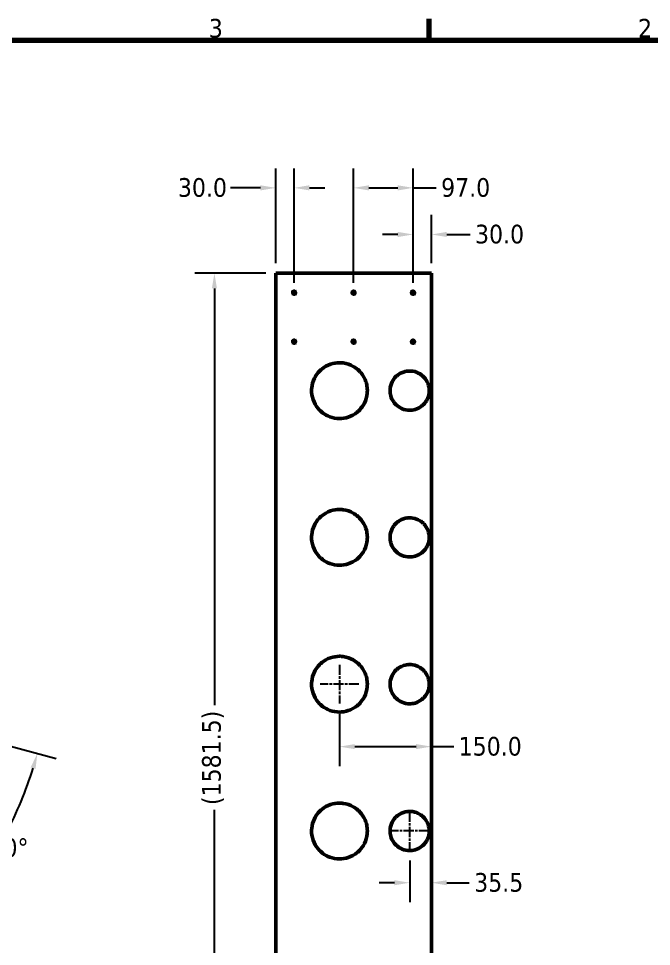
# Model space of a CAD drawing. Header units: millimetres. Extents: x 0 to 4200, y 0 to 2970.
# Drawn here: x 2130 to 3163, y 1390 to 2905 of the extents above; entities that cross this region are included whole.
import ezdxf

# ---------------------------------------------------------------- set-up
doc = ezdxf.new("R2010")
doc.units = ezdxf.units.MM
doc.header["$LTSCALE"] = 10
doc.linetypes.add('CHAIN', pattern=[0.7087, 0.4724, -0.0591, 0.1181, -0.0591])
for name, color, linetype, lineweight in [('Border (ANSI)', 7, 'Continuous', 70), ('Center Mark (ANSI)', 7, 'Continuous', 25), ('Dimension (ANSI)', 7, 'Continuous', 25), ('Visible (ANSI)', 7, 'Continuous', 50)]:
    doc.layers.add(name, color=color, linetype=linetype, lineweight=lineweight)
doc.styles.add('Note Text (ANSI)', font='tahoma.ttf')
doc.dimstyles.new('Default - mm (ANSI)', dxfattribs={"dimscale": 10, "dimtxt": 3.048, "dimasz": 2.5, "dimexe": 3.175, "dimexo": 1.6002, "dimgap": 0.8, "dimtad": 0, "dimtoh": 1, "dimrnd": 1e-08, "dimzin": 4, "dimdsep": 46, "dimtxsty": 'Note Text (ANSI)', "dimcen": 0.09, "dimdle": 10, "dimclrd": 256, "dimclre": 256, "dimclrt": 256, "dimadec": 1, "dimazin": 1, "dimtfac": 1, "dimtofl": 0, "dimtmove": 0, "dimatfit": 3, "dimfxl": 1, "dimtolj": 1, "dimtzin": 4, "dimlwd": -1, "dimlwe": -1, "dimarcsym": 0})

# ---------------------------------------------------------------- blocks, each defined once
blk = doc.blocks.new('Borders Default Border')
at = {"layer": 'Border (ANSI)'}
blk.add_line((280, 287), (280, 290.45), dxfattribs=at)
at = {"layer": 'Border (ANSI)', "flags": 128}
blk.add_lwpolyline([(10, 10), (10, 287), (410, 287), (410, 10), (10, 10)], dxfattribs=at)
at = {"layer": 'Border (ANSI)', "char_height": 3.05, "attachment_point": 7, "style": 'Note Text (ANSI)'}
for s, insert in [('3', (244.05, 287.34)), ('2', (314.08, 287.4))]:
    blk.add_mtext(s, dxfattribs=dict(at, insert=insert))
blk = doc.blocks.new('*D7')
at = {"layer": 'Defpoints', "color": 0, "transparency": 16777216}
for p in [(2773.7, 2552.6), (2803.7, 2489.5), (2773.7, 2457.5)]:
    blk.add_point(p, dxfattribs=at)
at = {"layer": 'Dimension (ANSI)', "transparency": 16777216}
for p, q in [((2773.7, 2473.5), (2773.7, 2584.4)), ((2803.7, 2505.5), (2803.7, 2584.4)), ((2748.7, 2552.6), (2723.7, 2552.6)), ((2828.7, 2552.6), (2866.8, 2552.6))]:
    blk.add_line(p, q, dxfattribs=at)
for points in [[(2748.7, 2556.8), (2748.7, 2548.4), (2773.7, 2552.6)], [(2828.7, 2556.8), (2828.7, 2548.4), (2803.7, 2552.6)]]:
    blk.add_solid(points, dxfattribs=at)
at = {"layer": 'Dimension (ANSI)', "transparency": 16777216, "insert": (2874.8, 2568.5), "char_height": 30.48, "attachment_point": 1, "style": 'Note Text (ANSI)'}
blk.add_mtext('\\A1;30.0', dxfattribs=at)
blk = doc.blocks.new('*D8')
at = {"layer": 'Defpoints', "color": 0, "transparency": 16777216}
for p in [(2549.7, 2628.7), (2549.7, 2489.5), (2579.7, 2457.5)]:
    blk.add_point(p, dxfattribs=at)
at = {"layer": 'Dimension (ANSI)', "transparency": 16777216}
for p, q in [((2549.7, 2505.5), (2549.7, 2660.4)), ((2579.7, 2473.5), (2579.7, 2660.4)), ((2524.7, 2628.7), (2475.8, 2628.7)), ((2604.7, 2628.7), (2629.7, 2628.7))]:
    blk.add_line(p, q, dxfattribs=at)
for points in [[(2524.7, 2632.9), (2524.7, 2624.5), (2549.7, 2628.7)], [(2604.7, 2632.9), (2604.7, 2624.5), (2579.7, 2628.7)]]:
    blk.add_solid(points, dxfattribs=at)
at = {"layer": 'Dimension (ANSI)', "transparency": 16777216, "insert": (2390.1, 2644.6), "char_height": 30.48, "attachment_point": 1, "style": 'Note Text (ANSI)'}
blk.add_mtext('\\A1;30.0', dxfattribs=at)
blk = doc.blocks.new('*D9')
at = {"layer": 'Defpoints', "color": 0, "transparency": 16777216}
for p in [(2768.2, 1546.9), (2803.7, 1494.5), (2803.7, 1482.5)]:
    blk.add_point(p, dxfattribs=at)
at = {"layer": 'Dimension (ANSI)', "transparency": 16777216}
for p, q in [((2768.2, 1530.9), (2768.2, 1462.7)), ((2743.2, 1494.5), (2718.2, 1494.5)), ((2828.7, 1494.5), (2865.4, 1494.5))]:
    blk.add_line(p, q, dxfattribs=at)
for points in [[(2743.2, 1498.6), (2743.2, 1490.3), (2768.2, 1494.5)], [(2828.7, 1498.6), (2828.7, 1490.3), (2803.7, 1494.5)]]:
    blk.add_solid(points, dxfattribs=at)
at = {"layer": 'Dimension (ANSI)', "transparency": 16777216, "insert": (2873.4, 1510.3), "char_height": 30.48, "attachment_point": 1, "style": 'Note Text (ANSI)'}
blk.add_mtext('\\A1;35.5', dxfattribs=at)
blk = doc.blocks.new('*D10')
at = {"layer": 'Defpoints', "color": 0, "transparency": 16777216}
for p in [(2653.7, 1786.8), (2803.7, 1716.6), (2803.7, 1716.6)]:
    blk.add_point(p, dxfattribs=at)
at = {"layer": 'Dimension (ANSI)', "transparency": 16777216}
for p, q in [((2653.7, 1770.8), (2653.7, 1684.9)), ((2678.7, 1716.6), (2778.7, 1716.6)), ((2803.7, 1716.6), (2840.1, 1716.6))]:
    blk.add_line(p, q, dxfattribs=at)
for points in [[(2678.7, 1720.8), (2678.7, 1712.5), (2653.7, 1716.6)], [(2778.7, 1720.8), (2778.7, 1712.5), (2803.7, 1716.6)]]:
    blk.add_solid(points, dxfattribs=at)
at = {"layer": 'Dimension (ANSI)', "transparency": 16777216, "insert": (2848.1, 1732.5), "char_height": 30.48, "attachment_point": 1, "style": 'Note Text (ANSI)'}
blk.add_mtext('\\A1;150.0', dxfattribs=at)
blk = doc.blocks.new('*D16')
at = {"layer": 'Defpoints', "color": 0, "transparency": 16777216}
for p in [(1542.6, 1871.1), (2101.8, 1721.3), (2066.9, 1504), (1952.9, 1460.8)]:
    blk.add_point(p, dxfattribs=at)
at = {"layer": 'Dimension (ANSI)', "transparency": 16777216}
for p, q in [((2117.2, 1717.1), (2191.5, 1697.3)), ((1964.2, 1449.5), (2017.6, 1396.1))]:
    blk.add_line(p, q, dxfattribs=at)
for start, end in [(332.4388, 342.7617), (317.2383, 327.4997)]:
    blk.add_arc((1542.6, 1871.1), 640, start, end, dxfattribs=at)
for points in [[(2149.9, 1682.6), (2157.9, 1680.3), (2160.8, 1705.5)], [(2015.5, 1433.7), (2009.5, 1439.5), (1995.2, 1418.6)]]:
    blk.add_solid(points, dxfattribs=at)
at = {"layer": 'Dimension (ANSI)', "transparency": 16777216, "insert": (2048.4, 1567), "char_height": 30.48, "attachment_point": 1, "style": 'Note Text (ANSI)'}
blk.add_mtext('\\A1;30.0°', dxfattribs=at)
blk = doc.blocks.new('*D17')
at = {"layer": 'Defpoints', "color": 0, "transparency": 16777216}
for p in [(2676.7, 2628.7), (2676.7, 2457.5), (2773.7, 2457.5)]:
    blk.add_point(p, dxfattribs=at)
at = {"layer": 'Dimension (ANSI)', "transparency": 16777216}
for p, q in [((2676.7, 2473.5), (2676.7, 2660.4)), ((2773.7, 2473.5), (2773.7, 2660.4)), ((2701.7, 2628.7), (2748.7, 2628.7)), ((2773.7, 2628.7), (2811.5, 2628.7))]:
    blk.add_line(p, q, dxfattribs=at)
for points in [[(2701.7, 2632.9), (2701.7, 2624.5), (2676.7, 2628.7)], [(2748.7, 2632.9), (2748.7, 2624.5), (2773.7, 2628.7)]]:
    blk.add_solid(points, dxfattribs=at)
at = {"layer": 'Dimension (ANSI)', "transparency": 16777216, "insert": (2819.5, 2644.6), "char_height": 30.48, "attachment_point": 1, "style": 'Note Text (ANSI)'}
blk.add_mtext('\\A1;97.0', dxfattribs=at)
blk = doc.blocks.new('*D19')
at = {"layer": 'Defpoints', "color": 0, "transparency": 16777216}
for p in [(2449.7, 2489.5), (2549.7, 2489.5), (2549.7, 908)]:
    blk.add_point(p, dxfattribs=at)
at = {"layer": 'Dimension (ANSI)', "transparency": 16777216}
for p, q in [((2533.7, 2489.5), (2417.9, 2489.5)), ((2449.7, 2464.5), (2449.7, 1784.1)), ((2449.7, 933), (2449.7, 1613.3)), ((2533.7, 908), (2417.9, 908))]:
    blk.add_line(p, q, dxfattribs=at)
for points in [[(2445.5, 2464.5), (2453.8, 2464.5), (2449.7, 2489.5)], [(2445.5, 933), (2453.8, 933), (2449.7, 908)]]:
    blk.add_solid(points, dxfattribs=at)
at = {"layer": 'Dimension (ANSI)', "transparency": 16777216, "insert": (2429.5, 1621.3), "char_height": 30.48, "attachment_point": 1, "rotation": 90, "style": 'Note Text (ANSI)'}
blk.add_mtext('\\A1;(1581.5)', dxfattribs=at)

msp = doc.modelspace()

# ---------------------------------------------------------------- linework, layer by layer
at = {"layer": 'Center Mark (ANSI)', "linetype": 'CHAIN', "ltscale": 3.527486}
for p, q in [((2653.724, 1850.302), (2653.724, 1786.802)), ((2685.474, 1818.552), (2621.974, 1818.552)), ((2768.18, 1610.67), (2768.18, 1547.17)), ((2799.93, 1578.92), (2736.43, 1578.92))]:
    msp.add_line(p, q, dxfattribs=at)
at = {"layer": 'Visible (ANSI)'}
for p, q in [((2549.67, 907.962), (2549.67, 2489.452)), ((2803.67, 2489.452), (2549.67, 2489.452)), ((2803.67, 907.962), (2803.67, 2489.452))]:
    msp.add_line(p, q, dxfattribs=at)
for points, knots in [([(2579.67, 2455.006), (2579.102, 2455.006), (2578.475, 2455.234), (2578.036, 2455.613), (2577.453, 2456.116), (2577.117, 2456.931), (2577.177, 2457.699), (2577.219, 2458.229), (2577.458, 2458.781), (2577.812, 2459.174), (2578.292, 2459.707), (2579.06, 2460.028), (2579.775, 2459.998), (2580.322, 2459.975), (2580.907, 2459.741), (2581.321, 2459.378), (2581.842, 2458.92), (2582.17, 2458.2), (2582.17, 2457.503)], [0, 0, 0, 0, 0.17027181, 0.17027181, 0.17027181, 0.39609435, 0.39609435, 0.39609435, 0.55204153, 0.55204153, 0.55204153, 0.76386131, 0.76386131, 0.76386131, 0.92587564, 0.92587564, 0.92587564, 1.1300625, 1.1300625, 1.1300625, 1.1300625]), ([(2582.17, 2457.503), (2582.17, 2457.451), (2582.168, 2457.401), (2582.165, 2457.35), (2582.129, 2456.765), (2581.847, 2456.148), (2581.44, 2455.74), (2581.088, 2455.387), (2580.583, 2455.121), (2580.069, 2455.038), (2579.935, 2455.016), (2579.8, 2455.006), (2579.67, 2455.006)], [1.130062497, 1.130062497, 1.130062497, 1.130062497, 1.145217758, 1.145217758, 1.145217758, 1.318014979, 1.318014979, 1.318014979, 1.467534602, 1.467534602, 1.467534602, 1.506749996, 1.506749996, 1.506749996, 1.506749996]), ([(2676.67, 2455.006), (2676.102, 2455.006), (2675.475, 2455.234), (2675.036, 2455.613), (2674.453, 2456.116), (2674.117, 2456.931), (2674.177, 2457.699), (2674.219, 2458.229), (2674.458, 2458.781), (2674.812, 2459.174), (2675.292, 2459.707), (2676.06, 2460.028), (2676.775, 2459.998), (2677.322, 2459.975), (2677.907, 2459.741), (2678.321, 2459.378), (2678.842, 2458.92), (2679.17, 2458.2), (2679.17, 2457.503)], [0, 0, 0, 0, 0.17027181, 0.17027181, 0.17027181, 0.39609435, 0.39609435, 0.39609435, 0.55204153, 0.55204153, 0.55204153, 0.7638613, 0.7638613, 0.7638613, 0.92587564, 0.92587564, 0.92587564, 1.1300625, 1.1300625, 1.1300625, 1.1300625]), ([(2679.17, 2457.503), (2679.17, 2457.451), (2679.168, 2457.401), (2679.165, 2457.35), (2679.129, 2456.765), (2678.847, 2456.148), (2678.44, 2455.74), (2678.088, 2455.387), (2677.583, 2455.121), (2677.069, 2455.038), (2676.935, 2455.016), (2676.8, 2455.006), (2676.67, 2455.006)], [1.130062497, 1.130062497, 1.130062497, 1.130062497, 1.14521776, 1.14521776, 1.14521776, 1.318014985, 1.318014985, 1.318014985, 1.467534603, 1.467534603, 1.467534603, 1.506749996, 1.506749996, 1.506749996, 1.506749996]), ([(2773.67, 2455.006), (2773.102, 2455.006), (2772.475, 2455.234), (2772.036, 2455.613), (2771.453, 2456.116), (2771.117, 2456.931), (2771.177, 2457.699), (2771.219, 2458.229), (2771.458, 2458.781), (2771.812, 2459.174), (2772.292, 2459.707), (2773.06, 2460.028), (2773.775, 2459.998), (2774.322, 2459.975), (2774.907, 2459.741), (2775.321, 2459.378), (2775.842, 2458.92), (2776.17, 2458.2), (2776.17, 2457.503)], [0, 0, 0, 0, 0.17027181, 0.17027181, 0.17027181, 0.39609435, 0.39609435, 0.39609435, 0.55204153, 0.55204153, 0.55204153, 0.7638613, 0.7638613, 0.7638613, 0.92587564, 0.92587564, 0.92587564, 1.1300625, 1.1300625, 1.1300625, 1.1300625]), ([(2776.17, 2457.503), (2776.17, 2457.451), (2776.168, 2457.401), (2776.165, 2457.35), (2776.129, 2456.765), (2775.847, 2456.148), (2775.44, 2455.74), (2775.088, 2455.387), (2774.583, 2455.121), (2774.069, 2455.038), (2773.935, 2455.016), (2773.8, 2455.006), (2773.67, 2455.006)], [1.130062497, 1.130062497, 1.130062497, 1.130062497, 1.145217761, 1.145217761, 1.145217761, 1.318014986, 1.318014986, 1.318014986, 1.467534603, 1.467534603, 1.467534603, 1.506749996, 1.506749996, 1.506749996, 1.506749996]), ([(2577.17, 2377.63), (2577.17, 2377.696), (2577.172, 2377.76), (2577.177, 2377.826), (2577.219, 2378.356), (2577.458, 2378.908), (2577.812, 2379.3), (2578.292, 2379.833), (2579.06, 2380.155), (2579.775, 2380.124), (2580.322, 2380.101), (2580.907, 2379.868), (2581.321, 2379.505), (2581.881, 2379.013), (2582.211, 2378.22), (2582.165, 2377.477), (2582.129, 2376.891), (2581.847, 2376.275), (2581.44, 2375.867), (2581.088, 2375.514), (2580.583, 2375.248), (2580.069, 2375.165), (2579.935, 2375.143), (2579.8, 2375.133), (2579.67, 2375.133)], [0.3766875, 0.3766875, 0.3766875, 0.3766875, 0.39609435, 0.39609435, 0.39609435, 0.55204153, 0.55204153, 0.55204153, 0.7638613, 0.7638613, 0.7638613, 0.92587564, 0.92587564, 0.92587564, 1.14521776, 1.14521776, 1.14521776, 1.31801498, 1.31801498, 1.31801498, 1.4675346, 1.4675346, 1.4675346, 1.50675, 1.50675, 1.50675, 1.50675]), ([(2674.17, 2377.63), (2674.17, 2377.696), (2674.172, 2377.76), (2674.177, 2377.826), (2674.219, 2378.356), (2674.458, 2378.908), (2674.812, 2379.3), (2675.292, 2379.833), (2676.06, 2380.155), (2676.775, 2380.124), (2677.322, 2380.101), (2677.907, 2379.868), (2678.321, 2379.505), (2678.881, 2379.013), (2679.211, 2378.22), (2679.165, 2377.477), (2679.129, 2376.891), (2678.847, 2376.275), (2678.44, 2375.867), (2678.088, 2375.514), (2677.583, 2375.248), (2677.069, 2375.165), (2676.935, 2375.143), (2676.8, 2375.133), (2676.67, 2375.133)], [0.3766875, 0.3766875, 0.3766875, 0.3766875, 0.39609435, 0.39609435, 0.39609435, 0.55204153, 0.55204153, 0.55204153, 0.7638613, 0.7638613, 0.7638613, 0.92587564, 0.92587564, 0.92587564, 1.14521776, 1.14521776, 1.14521776, 1.31801498, 1.31801498, 1.31801498, 1.4675346, 1.4675346, 1.4675346, 1.50675, 1.50675, 1.50675, 1.50675]), ([(2771.17, 2377.63), (2771.17, 2377.696), (2771.172, 2377.76), (2771.177, 2377.826), (2771.219, 2378.356), (2771.458, 2378.908), (2771.812, 2379.3), (2772.292, 2379.833), (2773.06, 2380.155), (2773.775, 2380.124), (2774.322, 2380.101), (2774.907, 2379.868), (2775.321, 2379.505), (2775.881, 2379.013), (2776.211, 2378.22), (2776.165, 2377.477), (2776.129, 2376.891), (2775.847, 2376.275), (2775.44, 2375.867), (2775.088, 2375.514), (2774.583, 2375.248), (2774.069, 2375.165), (2773.935, 2375.143), (2773.8, 2375.133), (2773.67, 2375.133)], [0.3766875, 0.3766875, 0.3766875, 0.3766875, 0.39609435, 0.39609435, 0.39609435, 0.55204153, 0.55204153, 0.55204153, 0.7638613, 0.7638613, 0.7638613, 0.92587564, 0.92587564, 0.92587564, 1.14521776, 1.14521776, 1.14521776, 1.31801499, 1.31801499, 1.31801499, 1.4675346, 1.4675346, 1.4675346, 1.50675, 1.50675, 1.50675, 1.50675]), ([(2579.67, 2375.133), (2579.102, 2375.133), (2578.475, 2375.361), (2578.036, 2375.74), (2577.503, 2376.199), (2577.17, 2376.923), (2577.17, 2377.63)], [0, 0, 0, 0, 0.170271811, 0.170271811, 0.170271811, 0.376687499, 0.376687499, 0.376687499, 0.376687499]), ([(2676.67, 2375.133), (2676.102, 2375.133), (2675.475, 2375.361), (2675.036, 2375.74), (2674.503, 2376.199), (2674.17, 2376.923), (2674.17, 2377.63)], [0, 0, 0, 0, 0.170271811, 0.170271811, 0.170271811, 0.376687499, 0.376687499, 0.376687499, 0.376687499]), ([(2773.67, 2375.133), (2773.102, 2375.133), (2772.475, 2375.361), (2772.036, 2375.74), (2771.503, 2376.199), (2771.17, 2376.923), (2771.17, 2377.63)], [0, 0, 0, 0, 0.170271811, 0.170271811, 0.170271811, 0.376687499, 0.376687499, 0.376687499, 0.376687499]), ([(2608.17, 2297.757), (2608.17, 2299.167), (2608.235, 2300.581), (2608.37, 2302.015), (2608.876, 2307.389), (2610.405, 2312.889), (2612.872, 2317.883), (2614.556, 2321.293), (2616.668, 2324.471), (2619.052, 2327.268), (2620.827, 2329.351), (2622.719, 2331.21), (2624.846, 2332.954), (2629.03, 2336.386), (2634.02, 2339.177), (2639.307, 2340.942), (2643.994, 2342.506), (2648.907, 2343.266), (2653.57, 2343.276), (2655.648, 2343.28), (2657.771, 2343.141), (2659.905, 2342.845), (2665.521, 2342.065), (2671.174, 2340.157), (2676.187, 2337.295), (2678.873, 2335.761), (2681.377, 2333.964), (2683.625, 2331.995), (2685.543, 2330.315), (2687.268, 2328.532), (2688.894, 2326.541), (2692.319, 2322.349), (2695.1, 2317.355), (2696.855, 2312.068), (2697.872, 2309.006), (2698.553, 2305.849), (2698.897, 2302.728), (2699.246, 2299.557), (2699.263, 2296.487), (2698.953, 2293.322), (2698.415, 2287.846), (2696.814, 2282.249), (2694.249, 2277.193), (2692.218, 2273.19), (2689.592, 2269.524), (2686.651, 2266.425), (2685.323, 2265.027), (2683.917, 2263.72), (2682.39, 2262.475), (2678.215, 2259.071), (2673.247, 2256.305), (2667.985, 2254.556), (2663.28, 2252.991), (2658.347, 2252.237), (2653.67, 2252.237)], [6.86055178, 6.86055178, 6.86055178, 6.86055178, 7.28120818, 7.28120818, 7.28120818, 8.85803548, 8.85803548, 8.85803548, 9.93463961, 9.93463961, 9.93463961, 10.73635446, 10.73635446, 10.73635446, 12.31335542, 12.31335542, 12.31335542, 13.71117988, 13.71117988, 13.71117988, 14.33389787, 14.33389787, 14.33389787, 15.97243656, 15.97243656, 15.97243656, 16.85060401, 16.85060401, 16.85060401, 17.59976711, 17.59976711, 17.59976711, 19.17743277, 19.17743277, 19.17743277, 20.09130731, 20.09130731, 20.09130731, 21.01959707, 21.01959707, 21.01959707, 22.62524965, 22.62524965, 22.62524965, 23.89660233, 23.89660233, 23.89660233, 24.4703356, 24.4703356, 24.4703356, 26.03911551, 26.03911551, 26.03911551, 27.44220737, 27.44220737, 27.44220737, 27.44220737]), ([(2736.17, 2297.757), (2736.17, 2299.497), (2736.313, 2301.283), (2736.615, 2303.071), (2737.314, 2307.213), (2738.893, 2311.336), (2741.165, 2314.908), (2742.374, 2316.808), (2743.77, 2318.553), (2745.272, 2320.092), (2746.552, 2321.403), (2747.965, 2322.626), (2749.512, 2323.736), (2752.932, 2326.192), (2756.97, 2328.017), (2761.114, 2328.955), (2763.389, 2329.47), (2765.691, 2329.725), (2767.915, 2329.742), (2769.689, 2329.757), (2771.499, 2329.623), (2773.319, 2329.326), (2777.428, 2328.655), (2781.528, 2327.121), (2785.094, 2324.898), (2786.93, 2323.753), (2788.626, 2322.433), (2790.135, 2321.009), (2791.348, 2319.864), (2792.468, 2318.632), (2793.513, 2317.276), (2796.065, 2313.967), (2798.031, 2310.009), (2799.115, 2305.894), (2799.696, 2303.689), (2800.032, 2301.443), (2800.135, 2299.253), (2800.217, 2297.489), (2800.157, 2295.751), (2799.944, 2293.965), (2799.489, 2290.162), (2798.303, 2286.306), (2796.47, 2282.835), (2795.326, 2280.671), (2793.938, 2278.655), (2792.393, 2276.865), (2791.095, 2275.361), (2789.705, 2274.021), (2788.138, 2272.769), (2784.897, 2270.181), (2780.997, 2268.149), (2776.91, 2266.988), (2774.009, 2266.163), (2771.021, 2265.77), (2768.17, 2265.77)], [4.82327417, 4.82327417, 4.82327417, 4.82327417, 5.34517037, 5.34517037, 5.34517037, 6.55379022, 6.55379022, 6.55379022, 7.19651106, 7.19651106, 7.19651106, 7.74428914, 7.74428914, 7.74428914, 8.95587653, 8.95587653, 8.95587653, 9.62109959, 9.62109959, 9.62109959, 10.1517687, 10.1517687, 10.1517687, 11.34960443, 11.34960443, 11.34960443, 11.96627082, 11.96627082, 11.96627082, 12.46213251, 12.46213251, 12.46213251, 13.67259009, 13.67259009, 13.67259009, 14.32114078, 14.32114078, 14.32114078, 14.8433995, 14.8433995, 14.8433995, 15.95582383, 15.95582383, 15.95582383, 16.64962316, 16.64962316, 16.64962316, 17.23246946, 17.23246946, 17.23246946, 18.43767904, 18.43767904, 18.43767904, 19.29309682, 19.29309682, 19.29309682, 19.29309682]), ([(2653.67, 2252.237), (2648.521, 2252.237), (2643.063, 2253.159), (2637.937, 2255.053), (2633.647, 2256.639), (2629.588, 2258.896), (2626.041, 2261.612), (2624.361, 2262.898), (2622.799, 2264.28), (2621.362, 2265.731), (2617.67, 2269.459), (2614.431, 2274.08), (2612.155, 2279.153), (2609.895, 2284.189), (2608.583, 2289.668), (2608.256, 2294.958), (2608.198, 2295.899), (2608.17, 2296.826), (2608.17, 2297.757)], [0, 0, 0, 0, 1.54470307, 1.54470307, 1.54470307, 2.83723672, 2.83723672, 2.83723672, 3.44933626, 3.44933626, 3.44933626, 5.02181696, 5.02181696, 5.02181696, 6.58304996, 6.58304996, 6.58304996, 6.86055178, 6.86055178, 6.86055178, 6.86055178]), ([(2768.17, 2265.77), (2764.15, 2265.77), (2759.864, 2266.574), (2755.922, 2268.209), (2752.187, 2269.757), (2748.759, 2272.047), (2745.996, 2274.703), (2744.594, 2276.05), (2743.302, 2277.535), (2742.13, 2279.174), (2740.001, 2282.154), (2738.345, 2285.593), (2737.347, 2289.166), (2736.558, 2291.993), (2736.177, 2294.898), (2736.17, 2297.677), (2736.17, 2297.703), (2736.17, 2297.73), (2736.17, 2297.757)], [0, 0, 0, 0, 1.20581855, 1.20581855, 1.20581855, 2.34830106, 2.34830106, 2.34830106, 2.92790376, 2.92790376, 2.92790376, 3.98156974, 3.98156974, 3.98156974, 4.81527445, 4.81527445, 4.81527445, 4.82327417, 4.82327417, 4.82327417, 4.82327417]), ([(2608.17, 2058.137), (2608.17, 2059.548), (2608.235, 2060.961), (2608.37, 2062.395), (2608.876, 2067.77), (2610.405, 2073.269), (2612.872, 2078.263), (2614.556, 2081.673), (2616.668, 2084.851), (2619.052, 2087.648), (2620.827, 2089.731), (2622.719, 2091.59), (2624.846, 2093.334), (2629.03, 2096.766), (2634.02, 2099.557), (2639.307, 2101.322), (2643.994, 2102.886), (2648.907, 2103.646), (2653.57, 2103.656), (2655.648, 2103.661), (2657.771, 2103.522), (2659.905, 2103.225), (2665.521, 2102.446), (2671.174, 2100.537), (2676.187, 2097.675), (2678.873, 2096.142), (2681.377, 2094.344), (2683.625, 2092.375), (2685.543, 2090.695), (2687.268, 2088.912), (2688.894, 2086.921), (2692.319, 2082.729), (2695.1, 2077.735), (2696.855, 2072.449), (2697.872, 2069.386), (2698.553, 2066.23), (2698.897, 2063.108), (2699.246, 2059.938), (2699.263, 2056.868), (2698.953, 2053.702), (2698.415, 2048.226), (2696.814, 2042.63), (2694.249, 2037.573), (2692.218, 2033.57), (2689.592, 2029.904), (2686.651, 2026.806), (2685.323, 2025.407), (2683.917, 2024.1), (2682.39, 2022.855), (2678.215, 2019.451), (2673.247, 2016.686), (2667.985, 2014.936), (2663.28, 2013.371), (2658.347, 2012.617), (2653.67, 2012.617)], [6.86055179, 6.86055179, 6.86055179, 6.86055179, 7.28120819, 7.28120819, 7.28120819, 8.85803548, 8.85803548, 8.85803548, 9.9346396, 9.9346396, 9.9346396, 10.73635447, 10.73635447, 10.73635447, 12.31335543, 12.31335543, 12.31335543, 13.7111799, 13.7111799, 13.7111799, 14.33389787, 14.33389787, 14.33389787, 15.97243656, 15.97243656, 15.97243656, 16.850604, 16.850604, 16.850604, 17.5997671, 17.5997671, 17.5997671, 19.17743275, 19.17743275, 19.17743275, 20.09130729, 20.09130729, 20.09130729, 21.01959706, 21.01959706, 21.01959706, 22.62524964, 22.62524964, 22.62524964, 23.89660231, 23.89660231, 23.89660231, 24.47033557, 24.47033557, 24.47033557, 26.03911548, 26.03911548, 26.03911548, 27.44220737, 27.44220737, 27.44220737, 27.44220737]), ([(2736.17, 2058.137), (2736.17, 2059.877), (2736.313, 2061.663), (2736.615, 2063.451), (2737.314, 2067.593), (2738.893, 2071.716), (2741.165, 2075.288), (2742.374, 2077.188), (2743.77, 2078.934), (2745.272, 2080.472), (2746.552, 2081.784), (2747.965, 2083.006), (2749.512, 2084.117), (2752.932, 2086.573), (2756.97, 2088.397), (2761.114, 2089.335), (2763.389, 2089.85), (2765.691, 2090.105), (2767.915, 2090.123), (2769.689, 2090.137), (2771.499, 2090.003), (2773.319, 2089.706), (2777.428, 2089.035), (2781.528, 2087.501), (2785.094, 2085.278), (2786.93, 2084.133), (2788.626, 2082.813), (2790.135, 2081.389), (2791.348, 2080.244), (2792.468, 2079.012), (2793.513, 2077.656), (2796.065, 2074.347), (2798.031, 2070.39), (2799.115, 2066.274), (2799.696, 2064.069), (2800.032, 2061.823), (2800.135, 2059.633), (2800.217, 2057.869), (2800.157, 2056.131), (2799.944, 2054.346), (2799.489, 2050.542), (2798.303, 2046.686), (2796.47, 2043.216), (2795.326, 2041.051), (2793.938, 2039.035), (2792.393, 2037.245), (2791.095, 2035.742), (2789.705, 2034.401), (2788.138, 2033.149), (2784.897, 2030.561), (2780.997, 2028.53), (2776.91, 2027.368), (2774.009, 2026.544), (2771.021, 2026.15), (2768.17, 2026.15)], [4.82327418, 4.82327418, 4.82327418, 4.82327418, 5.34517037, 5.34517037, 5.34517037, 6.55379021, 6.55379021, 6.55379021, 7.19651103, 7.19651103, 7.19651103, 7.74428913, 7.74428913, 7.74428913, 8.95587653, 8.95587653, 8.95587653, 9.62109958, 9.62109958, 9.62109958, 10.15176869, 10.15176869, 10.15176869, 11.34960443, 11.34960443, 11.34960443, 11.96627082, 11.96627082, 11.96627082, 12.46213251, 12.46213251, 12.46213251, 13.67259008, 13.67259008, 13.67259008, 14.32114078, 14.32114078, 14.32114078, 14.8433995, 14.8433995, 14.8433995, 15.95582383, 15.95582383, 15.95582383, 16.64962317, 16.64962317, 16.64962317, 17.23246946, 17.23246946, 17.23246946, 18.43767903, 18.43767903, 18.43767903, 19.29309682, 19.29309682, 19.29309682, 19.29309682]), ([(2653.67, 2012.617), (2648.521, 2012.617), (2643.063, 2013.539), (2637.937, 2015.434), (2633.647, 2017.019), (2629.588, 2019.276), (2626.041, 2021.992), (2624.361, 2023.279), (2622.799, 2024.661), (2621.362, 2026.111), (2617.67, 2029.839), (2614.431, 2034.46), (2612.155, 2039.533), (2609.895, 2044.569), (2608.583, 2050.048), (2608.256, 2055.339), (2608.198, 2056.279), (2608.17, 2057.206), (2608.17, 2058.137)], [0, 0, 0, 0, 1.54470306, 1.54470306, 1.54470306, 2.83723667, 2.83723667, 2.83723667, 3.44933626, 3.44933626, 3.44933626, 5.02181698, 5.02181698, 5.02181698, 6.58304999, 6.58304999, 6.58304999, 6.86055179, 6.86055179, 6.86055179, 6.86055179]), ([(2768.17, 2026.15), (2764.15, 2026.15), (2759.864, 2026.955), (2755.922, 2028.589), (2752.187, 2030.138), (2748.759, 2032.427), (2745.996, 2035.083), (2744.594, 2036.43), (2743.302, 2037.916), (2742.13, 2039.555), (2740.001, 2042.534), (2738.345, 2045.974), (2737.347, 2049.546), (2736.558, 2052.373), (2736.177, 2055.279), (2736.17, 2058.057), (2736.17, 2058.084), (2736.17, 2058.11), (2736.17, 2058.137)], [0, 0, 0, 0, 1.20581855, 1.20581855, 1.20581855, 2.34830107, 2.34830107, 2.34830107, 2.92790376, 2.92790376, 2.92790376, 3.98156974, 3.98156974, 3.98156974, 4.81527444, 4.81527444, 4.81527444, 4.82327418, 4.82327418, 4.82327418, 4.82327418]), ([(2608.17, 1818.517), (2608.17, 1819.928), (2608.235, 1821.341), (2608.37, 1822.775), (2608.876, 1828.15), (2610.405, 1833.649), (2612.872, 1838.644), (2614.556, 1842.054), (2616.668, 1845.231), (2619.052, 1848.028), (2620.827, 1850.111), (2622.719, 1851.97), (2624.846, 1853.715), (2629.03, 1857.146), (2634.02, 1859.938), (2639.307, 1861.702), (2643.994, 1863.266), (2648.907, 1864.026), (2653.57, 1864.036), (2655.648, 1864.041), (2657.771, 1863.902), (2659.905, 1863.606), (2665.521, 1862.826), (2671.174, 1860.917), (2676.187, 1858.056), (2678.873, 1856.522), (2681.377, 1854.724), (2683.625, 1852.755), (2685.543, 1851.075), (2687.268, 1849.292), (2688.894, 1847.302), (2692.319, 1843.11), (2695.1, 1838.116), (2696.855, 1832.829), (2697.872, 1829.767), (2698.553, 1826.61), (2698.897, 1823.489), (2699.246, 1820.318), (2699.263, 1817.248), (2698.953, 1814.082), (2698.415, 1808.606), (2696.814, 1803.01), (2694.249, 1797.954), (2692.218, 1793.95), (2689.592, 1790.285), (2686.651, 1787.186), (2685.323, 1785.788), (2683.917, 1784.48), (2682.39, 1783.236), (2678.215, 1779.832), (2673.247, 1777.066), (2667.985, 1775.316), (2663.28, 1773.752), (2658.347, 1772.998), (2653.67, 1772.998)], [6.86055182, 6.86055182, 6.86055182, 6.86055182, 7.28120821, 7.28120821, 7.28120821, 8.85803548, 8.85803548, 8.85803548, 9.93463958, 9.93463958, 9.93463958, 10.73635447, 10.73635447, 10.73635447, 12.31335543, 12.31335543, 12.31335543, 13.71117992, 13.71117992, 13.71117992, 14.33389787, 14.33389787, 14.33389787, 15.97243656, 15.97243656, 15.97243656, 16.85060397, 16.85060397, 16.85060397, 17.59976709, 17.59976709, 17.59976709, 19.17743272, 19.17743272, 19.17743272, 20.09130724, 20.09130724, 20.09130724, 21.01959703, 21.01959703, 21.01959703, 22.62524962, 22.62524962, 22.62524962, 23.89660229, 23.89660229, 23.89660229, 24.47033553, 24.47033553, 24.47033553, 26.03911543, 26.03911543, 26.03911543, 27.44220737, 27.44220737, 27.44220737, 27.44220737]), ([(2736.17, 1818.517), (2736.17, 1820.258), (2736.313, 1822.043), (2736.615, 1823.832), (2737.314, 1827.973), (2738.893, 1832.096), (2741.165, 1835.669), (2742.374, 1837.568), (2743.77, 1839.314), (2745.272, 1840.852), (2746.552, 1842.164), (2747.965, 1843.386), (2749.512, 1844.497), (2752.932, 1846.953), (2756.97, 1848.778), (2761.114, 1849.715), (2763.389, 1850.23), (2765.691, 1850.485), (2767.915, 1850.503), (2769.689, 1850.517), (2771.499, 1850.384), (2773.319, 1850.086), (2777.428, 1849.416), (2781.528, 1847.882), (2785.094, 1845.658), (2786.93, 1844.514), (2788.626, 1843.194), (2790.135, 1841.769), (2791.348, 1840.624), (2792.468, 1839.392), (2793.513, 1838.036), (2796.065, 1834.727), (2798.031, 1830.77), (2799.115, 1826.655), (2799.696, 1824.45), (2800.032, 1822.204), (2800.135, 1820.013), (2800.217, 1818.25), (2800.157, 1816.512), (2799.944, 1814.726), (2799.489, 1810.923), (2798.303, 1807.066), (2796.47, 1803.596), (2795.326, 1801.431), (2793.938, 1799.415), (2792.393, 1797.625), (2791.095, 1796.122), (2789.705, 1794.781), (2788.138, 1793.53), (2784.897, 1790.942), (2780.997, 1788.91), (2776.91, 1787.748), (2774.009, 1786.924), (2771.021, 1786.53), (2768.17, 1786.53)], [4.8232742, 4.8232742, 4.8232742, 4.8232742, 5.34517038, 5.34517038, 5.34517038, 6.55379021, 6.55379021, 6.55379021, 7.19651099, 7.19651099, 7.19651099, 7.74428913, 7.74428913, 7.74428913, 8.95587653, 8.95587653, 8.95587653, 9.62109956, 9.62109956, 9.62109956, 10.15176869, 10.15176869, 10.15176869, 11.34960443, 11.34960443, 11.34960443, 11.96627082, 11.96627082, 11.96627082, 12.46213251, 12.46213251, 12.46213251, 13.67259007, 13.67259007, 13.67259007, 14.32114077, 14.32114077, 14.32114077, 14.84339949, 14.84339949, 14.84339949, 15.95582383, 15.95582383, 15.95582383, 16.64962318, 16.64962318, 16.64962318, 17.23246945, 17.23246945, 17.23246945, 18.43767902, 18.43767902, 18.43767902, 19.29309682, 19.29309682, 19.29309682, 19.29309682]), ([(2653.67, 1772.998), (2648.521, 1772.998), (2643.063, 1773.919), (2637.937, 1775.814), (2633.647, 1777.4), (2629.588, 1779.657), (2626.041, 1782.373), (2624.361, 1783.659), (2622.799, 1785.041), (2621.362, 1786.492), (2617.67, 1790.219), (2614.431, 1794.841), (2612.155, 1799.913), (2609.895, 1804.949), (2608.583, 1810.428), (2608.256, 1815.719), (2608.198, 1816.659), (2608.17, 1817.586), (2608.17, 1818.517)], [0, 0, 0, 0, 1.54470304, 1.54470304, 1.54470304, 2.83723659, 2.83723659, 2.83723659, 3.44933627, 3.44933627, 3.44933627, 5.02181701, 5.02181701, 5.02181701, 6.58305005, 6.58305005, 6.58305005, 6.86055182, 6.86055182, 6.86055182, 6.86055182]), ([(2768.17, 1786.53), (2764.15, 1786.53), (2759.864, 1787.335), (2755.922, 1788.969), (2752.187, 1790.518), (2748.759, 1792.808), (2745.996, 1795.463), (2744.594, 1796.811), (2743.302, 1798.296), (2742.13, 1799.935), (2740.001, 1802.915), (2738.345, 1806.354), (2737.347, 1809.927), (2736.558, 1812.753), (2736.177, 1815.659), (2736.17, 1818.437), (2736.17, 1818.464), (2736.17, 1818.49), (2736.17, 1818.517)], [0, 0, 0, 0, 1.20581855, 1.20581855, 1.20581855, 2.34830109, 2.34830109, 2.34830109, 2.92790376, 2.92790376, 2.92790376, 3.98156974, 3.98156974, 3.98156974, 4.81527443, 4.81527443, 4.81527443, 4.8232742, 4.8232742, 4.8232742, 4.8232742]), ([(2608.17, 1578.897), (2608.17, 1580.308), (2608.235, 1581.722), (2608.37, 1583.155), (2608.876, 1588.53), (2610.405, 1594.03), (2612.872, 1599.024), (2614.556, 1602.434), (2616.668, 1605.612), (2619.052, 1608.409), (2620.827, 1610.492), (2622.719, 1612.351), (2624.846, 1614.095), (2629.03, 1617.526), (2634.02, 1620.318), (2639.307, 1622.082), (2643.994, 1623.646), (2648.907, 1624.406), (2653.57, 1624.417), (2655.648, 1624.421), (2657.771, 1624.282), (2659.905, 1623.986), (2665.521, 1623.206), (2671.174, 1621.298), (2676.187, 1618.436), (2678.873, 1616.902), (2681.377, 1615.105), (2683.625, 1613.135), (2685.543, 1611.456), (2687.268, 1609.672), (2688.894, 1607.682), (2692.319, 1603.49), (2695.1, 1598.496), (2696.855, 1593.209), (2697.872, 1590.147), (2698.553, 1586.99), (2698.897, 1583.869), (2699.246, 1580.698), (2699.263, 1577.628), (2698.953, 1574.462), (2698.415, 1568.986), (2696.814, 1563.39), (2694.249, 1558.334), (2692.218, 1554.33), (2689.592, 1550.665), (2686.651, 1547.566), (2685.323, 1546.168), (2683.917, 1544.861), (2682.39, 1543.616), (2678.215, 1540.212), (2673.247, 1537.446), (2667.985, 1535.697), (2663.28, 1534.132), (2658.347, 1533.378), (2653.67, 1533.378)], [6.86055186, 6.86055186, 6.86055186, 6.86055186, 7.28120824, 7.28120824, 7.28120824, 8.85803547, 8.85803547, 8.85803547, 9.93463955, 9.93463955, 9.93463955, 10.73635447, 10.73635447, 10.73635447, 12.31335544, 12.31335544, 12.31335544, 13.71117996, 13.71117996, 13.71117996, 14.33389787, 14.33389787, 14.33389787, 15.97243656, 15.97243656, 15.97243656, 16.85060395, 16.85060395, 16.85060395, 17.59976708, 17.59976708, 17.59976708, 19.17743268, 19.17743268, 19.17743268, 20.09130719, 20.09130719, 20.09130719, 21.019597, 21.019597, 21.019597, 22.62524959, 22.62524959, 22.62524959, 23.89660226, 23.89660226, 23.89660226, 24.47033547, 24.47033547, 24.47033547, 26.03911536, 26.03911536, 26.03911536, 27.44220737, 27.44220737, 27.44220737, 27.44220737]), ([(2736.17, 1578.897), (2736.17, 1580.638), (2736.313, 1582.424), (2736.615, 1584.212), (2737.314, 1588.353), (2738.893, 1592.477), (2741.165, 1596.049), (2742.374, 1597.948), (2743.77, 1599.694), (2745.272, 1601.233), (2746.552, 1602.544), (2747.965, 1603.767), (2749.512, 1604.877), (2752.932, 1607.333), (2756.97, 1609.158), (2761.114, 1610.096), (2763.389, 1610.611), (2765.691, 1610.866), (2767.915, 1610.883), (2769.689, 1610.897), (2771.499, 1610.764), (2773.319, 1610.467), (2777.428, 1609.796), (2781.528, 1608.262), (2785.094, 1606.038), (2786.93, 1604.894), (2788.626, 1603.574), (2790.135, 1602.15), (2791.348, 1601.004), (2792.468, 1599.772), (2793.513, 1598.417), (2796.065, 1595.107), (2798.031, 1591.15), (2799.115, 1587.035), (2799.696, 1584.83), (2800.032, 1582.584), (2800.135, 1580.394), (2800.217, 1578.63), (2800.157, 1576.892), (2799.944, 1575.106), (2799.489, 1571.303), (2798.303, 1567.447), (2796.47, 1563.976), (2795.326, 1561.812), (2793.938, 1559.796), (2792.393, 1558.006), (2791.095, 1556.502), (2789.705, 1555.162), (2788.138, 1553.91), (2784.897, 1551.322), (2780.997, 1549.29), (2776.91, 1548.129), (2774.009, 1547.304), (2771.021, 1546.91), (2768.17, 1546.91)], [4.82327421, 4.82327421, 4.82327421, 4.82327421, 5.34517039, 5.34517039, 5.34517039, 6.5537902, 6.5537902, 6.5537902, 7.19651093, 7.19651093, 7.19651093, 7.74428913, 7.74428913, 7.74428913, 8.95587653, 8.95587653, 8.95587653, 9.62109953, 9.62109953, 9.62109953, 10.15176868, 10.15176868, 10.15176868, 11.34960442, 11.34960442, 11.34960442, 11.96627082, 11.96627082, 11.96627082, 12.46213251, 12.46213251, 12.46213251, 13.67259005, 13.67259005, 13.67259005, 14.32114077, 14.32114077, 14.32114077, 14.84339949, 14.84339949, 14.84339949, 15.95582382, 15.95582382, 15.95582382, 16.64962319, 16.64962319, 16.64962319, 17.23246945, 17.23246945, 17.23246945, 18.43767901, 18.43767901, 18.43767901, 19.29309682, 19.29309682, 19.29309682, 19.29309682]), ([(2653.67, 1533.378), (2648.521, 1533.378), (2643.063, 1534.299), (2637.937, 1536.194), (2633.647, 1537.78), (2629.588, 1540.037), (2626.041, 1542.753), (2624.361, 1544.039), (2622.799, 1545.421), (2621.362, 1546.872), (2617.67, 1550.599), (2614.431, 1555.221), (2612.155, 1560.293), (2609.895, 1565.33), (2608.583, 1570.808), (2608.256, 1576.099), (2608.198, 1577.039), (2608.17, 1577.967), (2608.17, 1578.897)], [0, 0, 0, 0, 1.54470303, 1.54470303, 1.54470303, 2.8372365, 2.8372365, 2.8372365, 3.44933628, 3.44933628, 3.44933628, 5.02181705, 5.02181705, 5.02181705, 6.58305011, 6.58305011, 6.58305011, 6.86055186, 6.86055186, 6.86055186, 6.86055186]), ([(2768.17, 1546.91), (2764.15, 1546.91), (2759.864, 1547.715), (2755.922, 1549.35), (2752.187, 1550.898), (2748.759, 1553.188), (2745.996, 1555.844), (2744.594, 1557.191), (2743.302, 1558.676), (2742.13, 1560.315), (2740.001, 1563.295), (2738.345, 1566.734), (2737.347, 1570.307), (2736.558, 1573.134), (2736.177, 1576.039), (2736.17, 1578.817), (2736.17, 1578.844), (2736.17, 1578.871), (2736.17, 1578.897)], [0, 0, 0, 0, 1.20581855, 1.20581855, 1.20581855, 2.34830111, 2.34830111, 2.34830111, 2.92790376, 2.92790376, 2.92790376, 3.98156974, 3.98156974, 3.98156974, 4.81527441, 4.81527441, 4.81527441, 4.82327421, 4.82327421, 4.82327421, 4.82327421])]:
    msp.add_open_spline(points, degree=3, knots=knots, dxfattribs=at)

# ---------------------------------------------------------------- block references
at = {"xscale": 10, "yscale": 10, "zscale": 10}
msp.add_blockref('Borders Default Border', (0, 0), dxfattribs=at)

# ---------------------------------------------------------------- dimensions: what is measured, and where the dimension line sits
at = {"layer": 'Dimension (ANSI)'}
for base, p1, p2, override, picture, middle in [((2549.67, 2628.694), (2579.67, 2457.502), (2549.67, 2489.452), {"dimgap": 0.8, "dimtoh": 0, "dimdec": 1, "dimtol": 0, "dimlim": 0, "dimtp": 0, "dimtm": 0, "dimtdec": 2, "dimatfit": 1}, '*D8', (2428.973, 2628.694)), ((2676.67, 2628.694), (2773.67, 2457.502), (2676.67, 2457.502), {"dimgap": 0.8, "dimtoh": 0, "dimdec": 1, "dimtol": 0, "dimlim": 0, "dimtp": 0, "dimtm": 0, "dimtdec": 2, "dimatfit": 2}, '*D17', (2858.655, 2628.694)), ((2773.671, 2552.605), (2803.67, 2489.452), (2773.671, 2457.505), {"dimgap": 0.8, "dimtoh": 0, "dimdec": 1, "dimtol": 0, "dimlim": 0, "dimtp": 0, "dimtm": 0, "dimtdec": 2, "dimatfit": 1}, '*D7', (2913.654, 2552.605)), ((2803.67, 1716.619), (2653.724, 1786.802), (2803.67, 1716.619), {"dimgap": 0.8, "dimtoh": 0, "dimdec": 1, "dimlfac": 1.000365, "dimse2": 1, "dimtol": 0, "dimlim": 0, "dimtp": 0, "dimtm": 0, "dimtdec": 2, "dimatfit": 2}, '*D10', (2897.067, 1716.619)), ((2803.67, 1494.456), (2768.17, 1546.884), (2803.67, 1482.48), {"dimgap": 0.8, "dimtoh": 0, "dimdec": 1, "dimse2": 1, "dimtol": 0, "dimlim": 0, "dimtp": 0, "dimtm": 0, "dimtdec": 2, "dimatfit": 1}, '*D9', (2911.944, 1494.456))]:
    dim = msp.add_linear_dim(base=base, p1=p1, p2=p2, angle=180, dimstyle='Default - mm (ANSI)', override=override, dxfattribs=at)
    dim.commit()
    dim.dimension.update_dxf_attribs({"geometry": picture, "text_midpoint": middle, "dimtype": 160})
dim = msp.add_linear_dim(base=(2449.67, 2489.452), p1=(2549.67, 907.962), p2=(2549.67, 2489.452), angle=90, text='(<>)', dimstyle='Default - mm (ANSI)', override={"dimgap": 0.8, "dimtoh": 0, "dimdec": 1, "dimtol": 0, "dimlim": 0, "dimtp": 0, "dimtm": 0, "dimtdec": 2, "dimatfit": 1}, dxfattribs=at)
dim.commit()
dim.dimension.update_dxf_attribs({"geometry": '*D19', "text_midpoint": (2449.67, 1698.707), "dimtype": 160})
dim = msp.add_angular_dim_3p(base=(2066.883, 1504.026), center=(1542.626, 1871.115), p1=(1952.923, 1460.818), p2=(2101.774, 1721.291), dimstyle='Default - mm (ANSI)', override={"dimgap": 0.8, "dimtih": 1, "dimadec": 1, "dimtol": 0, "dimlim": 0, "dimtp": 0, "dimtm": 0, "dimtdec": 0}, dxfattribs=at)
dim.commit()
dim.dimension.update_dxf_attribs({"geometry": '*D16', "text_midpoint": (2096.882, 1551.115), "dimtype": 165})

doc.saveas('drawing.dxf')
